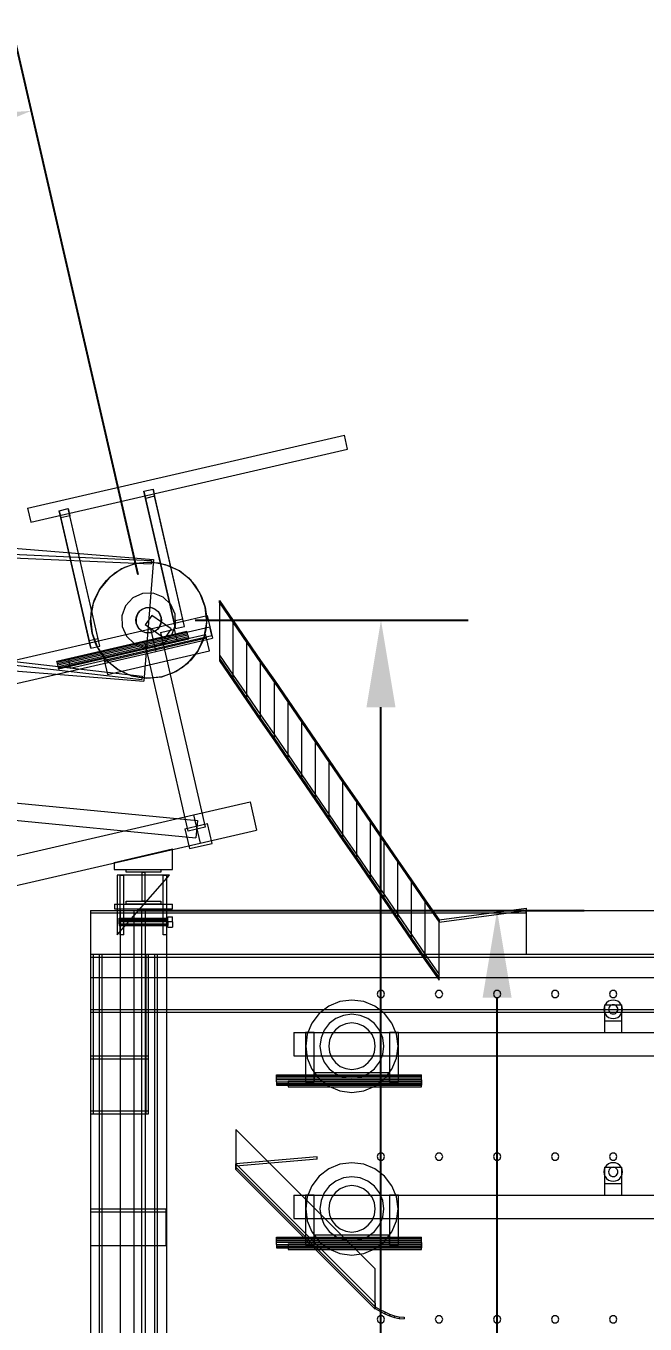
# Model space of a CAD drawing. Header units: millimetres. Extents: x -1970 to 59977, y -65068 to 6837.
# Drawn here: x 38728 to 39794, y 2288 to 4523 of the extents above; entities that cross this region are included whole.
import ezdxf

# ---------------------------------------------------------------- set-up
doc = ezdxf.new("R2010")
doc.units = ezdxf.units.MM
for name, color, linetype, lineweight in [('COTAS_O', 1, 'Continuous', 0), ('COTAS_P', 1, 'Continuous', 0), ('lateral_C03', 7, 'Continuous', 0), ('lateral_C03-dry', 7, 'Continuous', 0), ('lateral_secador', 7, 'Continuous', 0)]:
    doc.layers.add(name, color=color, linetype=linetype, lineweight=lineweight)
doc.dimstyles.new('R19_100', dxfattribs={"dimtxt": 250, "dimasz": 150, "dimexe": 150, "dimexo": 80, "dimgap": 100, "dimtad": 1, "dimtih": 1, "dimtoh": 1, "dimdsep": 46, "dimcen": 0.09, "dimadec": 0, "dimazin": 0, "dimtfac": 1, "dimtdec": 4, "dimtofl": 0, "dimtmove": 0, "dimatfit": 3, "dimfxl": 1, "dimtolj": 1, "dimtzin": 0, "dimarcsym": 0})

# ---------------------------------------------------------------- blocks, each defined once
blk = doc.blocks.new('*D9')
at = {"layer": 'COTAS_P', "color": 0, "lineweight": -2, "transparency": 16777216}
for p, q in [((38921.3, 3578), (38703.4, 4523.2)), ((27384.7, 1760.7), (38591, 4343.3)), ((27422.7, 928), (27204.9, 1873.2))]:
    blk.add_line(p, q, dxfattribs=at)
at = {"layer": 'COTAS_P', "color": 0, "transparency": 16777216}
for points in [[(38585.4, 4367.7), (38596.6, 4319), (38737.1, 4377)], [(27379.1, 1785.1), (27390.3, 1736.3), (27238.5, 1727)]]:
    blk.add_solid(points, dxfattribs=at)
at = {"layer": 'Defpoints', "color": 0, "transparency": 16777216}
for p in [(38737.1, 4377), (38939.3, 3500), (27440.7, 850)]:
    blk.add_point(p, dxfattribs=at)
blk = doc.blocks.new('*D11')
at = {"layer": 'COTAS_P', "color": 0, "lineweight": -2, "transparency": 16777216}
for p, q in [((39019.3, 3500), (39489.3, 3500)), ((39339.3, 150), (39339.3, 3350)), ((39019.3, 0), (39489.3, 0))]:
    blk.add_line(p, q, dxfattribs=at)
at = {"layer": 'COTAS_P', "color": 0, "transparency": 16777216}
for points in [[(39314.3, 3350), (39364.3, 3350), (39339.3, 3500)], [(39314.3, 150), (39364.3, 150), (39339.3, 0)]]:
    blk.add_solid(points, dxfattribs=at)
at = {"layer": 'Defpoints', "color": 0, "transparency": 16777216}
for p in [(38939.3, 3500), (39339.3, 3500), (38939.3, 0)]:
    blk.add_point(p, dxfattribs=at)
blk = doc.blocks.new('*D23')
at = {"layer": 'COTAS_O', "color": 0, "lineweight": -2, "transparency": 16777216}
for p, q in [((38919.3, 3000), (39689.3, 3000)), ((39539.3, 150), (39539.3, 2850)), ((38919.3, 0), (39689.3, 0))]:
    blk.add_line(p, q, dxfattribs=at)
at = {"layer": 'COTAS_O', "color": 0, "transparency": 16777216}
for points in [[(39514.3, 2850), (39564.3, 2850), (39539.3, 3000)], [(39514.3, 150), (39564.3, 150), (39539.3, 0)]]:
    blk.add_solid(points, dxfattribs=at)
at = {"layer": 'Defpoints', "color": 0, "transparency": 16777216}
for p in [(38839.3, 3000), (39539.3, 3000), (38839.3, 0)]:
    blk.add_point(p, dxfattribs=at)

msp = doc.modelspace()

# ---------------------------------------------------------------- linework, layer by layer
at = {"layer": 'lateral_C03'}
for p, q in [((38730.564, 3693.065), (39276.26, 3818.828)), ((39281.875, 3794.466), (39276.26, 3818.828)), ((38736.179, 3668.704), (39281.875, 3794.466)), ((38931.14, 3722.223), (38946.731, 3725.816)), ((38934, 3709.811), (38931.14, 3722.223)), ((38931.14, 3722.223), (38982.792, 3498.098)), ((38949.592, 3713.404), (38934, 3709.811)), ((38946.731, 3725.816), (38949.592, 3713.404)), ((38998.384, 3501.691), (38946.731, 3725.816)), ((39001.244, 3489.279), (38949.592, 3713.404)), ((37797.647, 3696.258), (38947.59, 3604.669)), ((38730.564, 3693.065), (38736.179, 3668.704)), ((38784.971, 3688.537), (38800.563, 3692.13)), ((38787.832, 3676.124), (38784.971, 3688.537)), ((38784.971, 3688.537), (38836.624, 3464.412)), ((38800.563, 3692.13), (38803.423, 3679.718)), ((38852.215, 3468.005), (38800.563, 3692.13)), ((38985.653, 3485.686), (38934, 3709.811)), ((38803.423, 3679.718), (38787.832, 3676.124)), ((38839.484, 3451.999), (38787.832, 3676.124)), ((38855.076, 3455.593), (38803.423, 3679.718)), ((37791.863, 3648.533), (38943.597, 3596.903)), ((37792.132, 3654.527), (38943.866, 3602.897)), ((38916.795, 3597.446), (38936.238, 3599.955)), ((38942.781, 3599.938), (38916.795, 3597.446)), ((38947.59, 3604.669), (38930.916, 3395.331)), ((38936.238, 3599.955), (38955.796, 3598.622)), ((38968.527, 3595.619), (38942.781, 3599.938)), ((38943.866, 3602.897), (38943.597, 3596.903)), ((38955.796, 3598.622), (38974.718, 3593.5)), ((38866.442, 3568.546), (38881.214, 3581.434)), ((38892.34, 3588.313), (38871.081, 3573.162)), ((38881.214, 3581.434), (38898.216, 3591.192)), ((38916.795, 3597.446), (38892.34, 3588.313)), ((38898.216, 3591.192), (38916.795, 3597.446)), ((38992.278, 3584.784), (38968.527, 3595.619)), ((38974.718, 3593.5), (38992.278, 3584.784)), ((39012.415, 3568.172), (38992.278, 3584.784)), ((38992.278, 3584.784), (39007.799, 3572.811)), ((38871.081, 3573.162), (38854.469, 3553.025)), ((38854.469, 3553.025), (38866.442, 3568.546)), ((39007.799, 3572.811), (39020.687, 3558.039)), ((39027.566, 3546.913), (39012.415, 3568.172)), ((39020.687, 3558.039), (39030.445, 3541.037)), ((37782.817, 3534.961), (38928.203, 3403.631)), ((38840.631, 3516.543), (38845.753, 3535.465)), ((38854.469, 3553.025), (38843.634, 3529.274)), ((38845.753, 3535.465), (38854.469, 3553.025)), ((38911.975, 3538.274), (38899.404, 3524.922)), ((38928.698, 3545.799), (38911.975, 3538.274)), ((38947.028, 3546.352), (38928.698, 3545.799)), ((38964.174, 3539.849), (38947.028, 3546.352)), ((38977.527, 3527.278), (38964.174, 3539.849)), ((39036.699, 3522.458), (39027.566, 3546.913)), ((39030.445, 3541.037), (39036.699, 3522.458)), ((37782.134, 3529), (38927.52, 3397.67)), ((38839.298, 3496.985), (38840.631, 3516.543)), ((38843.634, 3529.274), (38839.315, 3503.528)), ((38899.404, 3524.922), (38892.901, 3507.775)), ((38920.6, 3511.665), (38917.556, 3503.639)), ((38918.217, 3506.44), (38920.6, 3511.665)), ((38926.484, 3517.915), (38920.6, 3511.665)), ((38920.6, 3511.665), (38924.255, 3516.096)), ((38924.255, 3516.096), (38928.932, 3519.429)), ((38934.312, 3521.438), (38926.484, 3517.915)), ((38928.932, 3519.429), (38934.312, 3521.438)), ((38934.312, 3521.438), (38940.029, 3521.986)), ((38942.892, 3521.697), (38934.312, 3521.438)), ((38940.029, 3521.986), (38945.693, 3521.036)), ((38950.918, 3518.653), (38942.892, 3521.697)), ((38945.693, 3521.036), (38950.918, 3518.653)), ((38957.168, 3512.769), (38950.918, 3518.653)), ((38950.918, 3518.653), (38955.349, 3514.998)), ((38955.349, 3514.998), (38958.682, 3510.321)), ((38960.691, 3504.941), (38957.168, 3512.769)), ((38958.682, 3510.321), (38960.691, 3504.941)), ((38985.052, 3510.555), (38977.527, 3527.278)), ((38985.605, 3492.225), (38985.052, 3510.555)), ((39039.191, 3496.472), (39036.699, 3522.458)), ((39036.699, 3522.458), (39039.207, 3503.015)), ((37780.974, 3486.921), (38930.916, 3395.331)), ((38800.945, 3432.208), (39044.559, 3488.352)), ((38841.807, 3477.542), (38839.298, 3496.985)), ((38839.315, 3503.528), (38841.807, 3477.542)), ((38892.901, 3507.775), (38893.454, 3489.445)), ((38893.454, 3489.445), (38900.979, 3472.722)), ((38917.267, 3500.776), (38918.217, 3506.44)), ((38917.815, 3495.059), (38917.267, 3500.776)), ((38917.556, 3503.639), (38917.815, 3495.059)), ((38917.815, 3495.059), (38921.338, 3487.231)), ((38919.824, 3489.679), (38917.815, 3495.059)), ((38923.157, 3485.002), (38919.824, 3489.679)), ((38921.338, 3487.231), (38927.588, 3481.347)), ((38944.994, 3508.188), (38933.512, 3491.812)), ((38966.56, 3468.642), (38933.512, 3491.812)), ((38942.622, 3485.383), (39040.067, 3507.841)), ((38978.041, 3485.018), (38944.994, 3508.188)), ((38952.022, 3482.085), (38957.906, 3488.335)), ((38957.906, 3488.335), (38954.251, 3483.904)), ((38957.906, 3488.335), (38960.95, 3496.361)), ((38960.289, 3493.56), (38957.906, 3488.335)), ((38961.239, 3499.224), (38960.289, 3493.56)), ((38960.95, 3496.361), (38960.691, 3504.941)), ((38960.691, 3504.941), (38961.239, 3499.224)), ((38979.102, 3475.078), (38985.605, 3492.225)), ((38998.384, 3501.691), (38982.792, 3498.098)), ((38982.792, 3498.098), (38985.653, 3485.686)), ((38985.653, 3485.686), (39001.244, 3489.279)), ((39001.244, 3489.279), (38998.384, 3501.691)), ((39034.872, 3470.726), (39039.191, 3496.472)), ((39039.207, 3503.015), (39037.875, 3483.457)), ((39040.067, 3507.841), (39049.05, 3468.863)), ((39047.927, 3473.735), (39044.559, 3488.352)), ((37968.165, 3260.807), (38942.622, 3485.383)), ((38781.006, 3429.665), (39005.131, 3481.318)), ((38781.126, 3429.146), (39005.251, 3480.798)), ((38781.467, 3427.667), (39005.592, 3479.32)), ((38781.977, 3425.454), (39006.102, 3477.107)), ((39006.703, 3474.496), (38782.578, 3422.844)), ((38783.18, 3420.233), (39007.305, 3471.886)), ((38783.69, 3418.02), (39007.815, 3469.673)), ((38784.031, 3416.542), (39008.156, 3468.194)), ((38784.15, 3416.023), (39008.275, 3467.675)), ((38804.313, 3417.591), (39047.927, 3473.735)), ((38852.215, 3468.005), (38836.624, 3464.412)), ((38836.624, 3464.412), (38839.484, 3451.999)), ((38841.807, 3477.542), (38850.94, 3453.087)), ((38848.061, 3458.963), (38841.807, 3477.542)), ((38855.076, 3455.593), (38852.215, 3468.005)), ((38861.882, 3434.963), (39037.285, 3475.387)), ((38862.781, 3431.065), (39038.183, 3471.489)), ((38863.23, 3429.116), (39038.632, 3469.54)), ((38900.979, 3472.722), (38914.331, 3460.151)), ((38927.588, 3481.347), (38923.157, 3485.002)), ((38927.588, 3481.347), (38935.614, 3478.303)), ((38932.813, 3478.964), (38927.588, 3481.347)), ((38961.73, 3469.263), (38932.496, 3462.525)), ((38938.477, 3478.014), (38932.813, 3478.964)), ((38935.614, 3478.303), (38944.194, 3478.562)), ((38944.194, 3478.562), (38938.477, 3478.014)), ((38942.622, 3485.383), (38951.605, 3446.405)), ((38944.194, 3478.562), (38952.022, 3482.085)), ((38949.574, 3480.571), (38944.194, 3478.562)), ((38954.251, 3483.904), (38949.574, 3480.571)), ((38951.605, 3446.405), (39049.05, 3468.863)), ((38959.484, 3479.007), (38983.846, 3484.622)), ((38959.484, 3479.007), (38963.976, 3459.518)), ((38961.73, 3469.263), (39036.738, 3143.794)), ((38963.976, 3459.518), (38988.337, 3465.133)), ((38966.531, 3461.726), (38979.102, 3475.078)), ((38978.041, 3485.018), (38966.56, 3468.642)), ((38988.337, 3465.133), (38983.846, 3484.622)), ((39005.251, 3480.798), (39005.131, 3481.318)), ((39005.592, 3479.32), (39005.251, 3480.798)), ((39006.102, 3477.107), (39005.592, 3479.32)), ((39006.703, 3474.496), (39006.102, 3477.107)), ((39006.703, 3474.496), (39007.305, 3471.886)), ((39007.305, 3471.886), (39007.815, 3469.673)), ((39007.815, 3469.673), (39008.156, 3468.194)), ((39008.156, 3468.194), (39008.275, 3467.675)), ((39024.037, 3446.975), (39034.872, 3470.726)), ((39032.753, 3464.535), (39024.037, 3446.975)), ((39037.875, 3483.457), (39032.753, 3464.535)), ((39038.632, 3469.54), (39037.285, 3475.387)), ((39043.797, 3447.128), (39038.183, 3471.489)), ((37977.148, 3221.829), (38951.605, 3446.405)), ((38839.484, 3451.999), (38855.076, 3455.593)), ((38857.819, 3441.961), (38848.061, 3458.963)), ((38850.94, 3453.087), (38866.091, 3431.828)), ((38870.707, 3427.189), (38857.819, 3441.961)), ((38868.395, 3406.704), (39043.797, 3447.128)), ((38914.331, 3460.151), (38931.478, 3453.648)), ((38931.478, 3453.648), (38949.808, 3454.201)), ((39007.505, 3137.057), (38932.496, 3462.525)), ((38949.808, 3454.201), (38966.531, 3461.726)), ((39007.425, 3426.838), (39024.037, 3446.975)), ((39024.037, 3446.975), (39012.064, 3431.454)), ((38781.126, 3429.146), (38781.006, 3429.665)), ((38781.467, 3427.667), (38781.126, 3429.146)), ((38781.977, 3425.454), (38781.467, 3427.667)), ((38782.578, 3422.844), (38781.977, 3425.454)), ((38783.18, 3420.233), (38782.578, 3422.844)), ((38783.18, 3420.233), (38783.69, 3418.02)), ((38800.945, 3432.208), (38804.313, 3417.591)), ((38861.882, 3434.963), (38863.23, 3429.116)), ((38862.781, 3431.065), (38868.395, 3406.704)), ((38866.091, 3431.828), (38886.228, 3415.216)), ((38886.228, 3415.216), (38870.707, 3427.189)), ((38986.166, 3411.687), (39007.425, 3426.838)), ((39012.064, 3431.454), (38997.292, 3418.566)), ((38783.69, 3418.02), (38784.031, 3416.542)), ((38784.031, 3416.542), (38784.15, 3416.023)), ((38886.228, 3415.216), (38909.979, 3404.381)), ((38903.788, 3406.5), (38886.228, 3415.216)), ((38922.71, 3401.378), (38903.788, 3406.5)), ((38909.979, 3404.381), (38935.725, 3400.062)), ((38942.268, 3400.045), (38922.71, 3401.378)), ((38928.203, 3403.631), (38927.52, 3397.67)), ((38935.725, 3400.062), (38961.711, 3402.554)), ((38961.711, 3402.554), (38942.268, 3400.045)), ((38961.711, 3402.554), (38986.166, 3411.687)), ((38980.29, 3408.808), (38961.711, 3402.554)), ((38997.292, 3418.566), (38980.29, 3408.808)), ((37974.092, 3256.249), (39023.557, 3155.357)), ((37971.221, 3226.387), (39020.686, 3125.494)), ((39016.507, 3164.787), (39113.953, 3187.245)), ((39113.953, 3187.245), (39125.182, 3138.522)), ((38042.051, 2940.211), (39016.507, 3164.787)), ((39016.507, 3164.787), (39027.736, 3116.064)), ((39023.557, 3155.357), (39020.686, 3125.494)), ((39001.51, 3140.806), (39040.488, 3149.789)), ((39001.51, 3140.806), (39009.37, 3106.7)), ((39036.738, 3143.794), (39007.505, 3137.057)), ((39027.736, 3116.064), (39125.182, 3138.522)), ((39048.348, 3115.683), (39040.488, 3149.789)), ((38053.279, 2891.488), (39027.736, 3116.064)), ((39009.37, 3106.7), (39048.348, 3115.683)), ((38880.066, 3083.058), (38980.066, 3106.104)), ((38980.066, 3071.058), (38980.066, 3106.104)), ((38880.066, 3083.058), (38880.066, 3071.058)), ((38880.066, 3071.058), (38980.066, 3071.058)), ((38900.29, 3066.058), (38900.29, 3071.058)), ((38900.29, 3071.058), (38960.29, 3071.058)), ((38960.29, 3066.058), (38900.29, 3066.058)), ((38927.79, 3016.058), (38927.79, 3066.058)), ((38927.79, 3066.058), (38932.79, 3066.058)), ((38932.79, 3066.058), (38932.79, 3016.058)), ((38960.29, 3071.058), (38960.29, 3066.058)), ((38885.29, 2958.058), (38975.29, 3061.058)), ((38975.29, 3061.058), (38885.29, 3061.058)), ((38885.29, 3061.058), (38885.29, 2958.058)), ((38890.29, 2958.058), (38890.29, 3061.058)), ((38890.29, 3061.058), (38896.29, 3061.058)), ((38896.29, 2958.058), (38896.29, 3061.058)), ((38964.29, 2958.058), (38964.29, 3061.058)), ((38964.29, 3061.058), (38970.29, 3061.058)), ((38970.29, 2958.058), (38970.29, 3061.058)), ((38880.29, 3011.058), (38980.29, 3011.058)), ((38880.29, 3011.058), (38880.29, 3003.058)), ((38880.29, 3003.058), (38980.29, 3003.058)), ((38890.29, 3003.058), (38970.29, 3003.058)), ((38890.29, 3003.058), (38890.29, 25)), ((38900.29, 3011.058), (38900.29, 3016.058)), ((38900.29, 3016.058), (38960.29, 3016.058)), ((38960.29, 3011.058), (38900.29, 3011.058)), ((38926.79, 3003.058), (38933.79, 3003.058)), ((38926.79, 3003.058), (38926.79, 25)), ((38932.79, 3016.058), (38927.79, 3016.058)), ((38933.79, 25), (38933.79, 3003.058)), ((38960.29, 3016.058), (38960.29, 3011.058)), ((38970.29, 25), (38970.29, 3003.058)), ((38980.29, 3003.058), (38980.29, 3011.058)), ((38888.29, 2986.1), (38888.29, 2986.958)), ((38888.29, 2986.958), (38972.29, 2986.958)), ((38888.29, 2983.758), (38888.29, 2986.1)), ((38888.29, 2986.1), (38972.29, 2986.1)), ((38888.29, 2980.558), (38888.29, 2983.758)), ((38888.29, 2983.758), (38972.29, 2983.758)), ((38888.29, 2977.358), (38888.29, 2980.558)), ((38972.29, 2980.558), (38888.29, 2980.558)), ((38888.29, 2977.358), (38888.29, 2975.015)), ((38888.29, 2977.358), (38972.29, 2977.358)), ((38888.29, 2975.015), (38888.29, 2974.158)), ((38888.29, 2975.015), (38972.29, 2975.015)), ((38888.29, 2974.158), (38972.29, 2974.158)), ((38972.29, 2980.558), (38972.29, 2989.564)), ((38972.29, 2989.564), (38980.29, 2989.564)), ((38972.29, 2986.1), (38972.29, 2986.958)), ((38972.29, 2983.758), (38972.29, 2986.1)), ((38972.29, 2980.558), (38972.29, 2983.758)), ((38972.29, 2980.558), (38972.29, 2977.358)), ((38972.29, 2971.551), (38972.29, 2980.558)), ((38980.29, 2980.558), (38972.29, 2980.558)), ((38972.29, 2977.358), (38972.29, 2975.015)), ((38972.29, 2975.015), (38972.29, 2974.158)), ((38980.29, 2980.558), (38980.29, 2989.564)), ((38980.29, 2980.558), (38980.29, 2971.551)), ((38896.29, 2958.058), (38890.29, 2958.058)), ((38970.29, 2958.058), (38964.29, 2958.058)), ((38972.29, 2971.551), (38980.29, 2971.551))]:
    msp.add_line(p, q, dxfattribs=at)
at = {"layer": 'lateral_C03-dry'}
for p, q in [((39061.253, 3534), (39084.878, 3499.625)), ((39061.253, 3530), (39061.253, 3534)), ((39061.253, 3534), (39061.253, 3440)), ((39061.253, 3530), (39084.878, 3495.625)), ((39084.878, 3499.625), (39084.878, 3495.625)), ((39084.878, 3405.625), (39084.878, 3499.625)), ((39084.878, 3499.625), (39108.503, 3465.25)), ((39084.878, 3495.625), (39108.503, 3461.25)), ((39108.503, 3465.25), (39108.503, 3461.25)), ((39108.503, 3371.25), (39108.503, 3465.25)), ((39108.503, 3465.25), (39132.128, 3430.875)), ((39108.503, 3461.25), (39132.128, 3426.875)), ((39061.253, 3440), (39084.878, 3405.625)), ((39061.253, 3440), (39061.253, 3434)), ((39061.253, 3434), (39084.878, 3399.625)), ((39061.253, 3434), (39061.253, 3430)), ((39061.253, 3430), (39084.878, 3395.625)), ((39132.128, 3430.875), (39132.128, 3426.875)), ((39132.128, 3336.875), (39132.128, 3430.875)), ((39132.128, 3430.875), (39155.753, 3396.5)), ((39132.128, 3426.875), (39155.753, 3392.5)), ((39084.878, 3399.625), (39084.878, 3405.625)), ((39084.878, 3405.625), (39108.503, 3371.25)), ((39084.878, 3395.625), (39084.878, 3399.625)), ((39084.878, 3399.625), (39108.503, 3365.25)), ((39084.878, 3395.625), (39108.503, 3361.25)), ((39155.753, 3396.5), (39155.753, 3392.5)), ((39155.753, 3302.5), (39155.753, 3396.5)), ((39155.753, 3396.5), (39179.378, 3362.125)), ((39155.753, 3392.5), (39179.378, 3358.125)), ((39108.503, 3365.25), (39108.503, 3371.25)), ((39108.503, 3371.25), (39132.128, 3336.875)), ((39108.503, 3361.25), (39108.503, 3365.25)), ((39108.503, 3365.25), (39132.128, 3330.875)), ((39108.503, 3361.25), (39132.128, 3326.875)), ((39179.378, 3362.125), (39179.378, 3358.125)), ((39179.378, 3268.125), (39179.378, 3362.125)), ((39179.378, 3362.125), (39203.003, 3327.75)), ((39179.378, 3358.125), (39203.003, 3323.75)), ((39132.128, 3330.875), (39132.128, 3336.875)), ((39132.128, 3336.875), (39155.753, 3302.5)), ((39132.128, 3326.875), (39132.128, 3330.875)), ((39132.128, 3330.875), (39155.753, 3296.5)), ((39132.128, 3326.875), (39155.753, 3292.5)), ((39203.003, 3327.75), (39203.003, 3323.75)), ((39203.003, 3233.75), (39203.003, 3327.75)), ((39203.003, 3327.75), (39226.628, 3293.375)), ((39203.003, 3323.75), (39226.628, 3289.375)), ((39155.753, 3296.5), (39155.753, 3302.5)), ((39155.753, 3302.5), (39179.378, 3268.125)), ((39155.753, 3292.5), (39155.753, 3296.5)), ((39155.753, 3296.5), (39179.378, 3262.125)), ((39155.753, 3292.5), (39179.378, 3258.125)), ((39226.628, 3293.375), (39226.628, 3289.375)), ((39226.628, 3199.375), (39226.628, 3293.375)), ((39226.628, 3293.375), (39250.253, 3259)), ((39226.628, 3289.375), (39250.253, 3255)), ((39179.378, 3262.125), (39179.378, 3268.125)), ((39179.378, 3268.125), (39203.003, 3233.75)), ((39179.378, 3258.125), (39179.378, 3262.125)), ((39179.378, 3262.125), (39203.003, 3227.75)), ((39179.378, 3258.125), (39203.003, 3223.75)), ((39250.253, 3259), (39250.253, 3255)), ((39250.253, 3165), (39250.253, 3259)), ((39250.253, 3259), (39273.878, 3224.625)), ((39250.253, 3255), (39273.878, 3220.625)), ((39203.003, 3227.75), (39203.003, 3233.75)), ((39203.003, 3233.75), (39226.628, 3199.375)), ((39203.003, 3223.75), (39203.003, 3227.75)), ((39203.003, 3227.75), (39226.628, 3193.375)), ((39203.003, 3223.75), (39226.628, 3189.375)), ((39273.878, 3224.625), (39273.878, 3220.625)), ((39273.878, 3130.625), (39273.878, 3224.625)), ((39273.878, 3224.625), (39297.503, 3190.25)), ((39273.878, 3220.625), (39297.503, 3186.25)), ((39226.628, 3193.375), (39226.628, 3199.375)), ((39226.628, 3199.375), (39250.253, 3165)), ((39226.628, 3189.375), (39226.628, 3193.375)), ((39226.628, 3193.375), (39250.253, 3159)), ((39226.628, 3189.375), (39250.253, 3155)), ((39297.503, 3190.25), (39297.503, 3186.25)), ((39297.503, 3096.25), (39297.503, 3190.25)), ((39297.503, 3190.25), (39321.128, 3155.875)), ((39297.503, 3186.25), (39321.128, 3151.875)), ((39250.253, 3159), (39250.253, 3165)), ((39250.253, 3165), (39273.878, 3130.625)), ((39250.253, 3155), (39250.253, 3159)), ((39250.253, 3159), (39273.878, 3124.625)), ((39250.253, 3155), (39273.878, 3120.625)), ((39321.128, 3155.875), (39321.128, 3151.875)), ((39321.128, 3061.875), (39321.128, 3155.875)), ((39321.128, 3155.875), (39344.753, 3121.5)), ((39321.128, 3151.875), (39344.753, 3117.5)), ((39273.878, 3124.625), (39273.878, 3130.625)), ((39273.878, 3130.625), (39297.503, 3096.25)), ((39273.878, 3120.625), (39273.878, 3124.625)), ((39273.878, 3124.625), (39297.503, 3090.25)), ((39273.878, 3120.625), (39297.503, 3086.25)), ((39344.753, 3121.5), (39344.753, 3117.5)), ((39344.753, 3027.5), (39344.753, 3121.5)), ((39344.753, 3121.5), (39368.378, 3087.125)), ((39344.753, 3117.5), (39368.378, 3083.125)), ((39297.503, 3090.25), (39297.503, 3096.25)), ((39297.503, 3096.25), (39321.128, 3061.875)), ((39297.503, 3086.25), (39297.503, 3090.25)), ((39297.503, 3090.25), (39321.128, 3055.875)), ((39297.503, 3086.25), (39321.128, 3051.875)), ((39368.378, 3087.125), (39368.378, 3083.125)), ((39368.378, 2993.125), (39368.378, 3087.125)), ((39368.378, 3087.125), (39392.003, 3052.75)), ((39368.378, 3083.125), (39392.003, 3048.75)), ((39321.128, 3055.875), (39321.128, 3061.875)), ((39321.128, 3061.875), (39344.753, 3027.5)), ((39321.128, 3051.875), (39321.128, 3055.875)), ((39321.128, 3055.875), (39344.753, 3021.5)), ((39321.128, 3051.875), (39344.753, 3017.5)), ((39392.003, 3052.75), (39392.003, 3048.75)), ((39392.003, 2958.75), (39392.003, 3052.75)), ((39392.003, 3052.75), (39415.628, 3018.375)), ((39392.003, 3048.75), (39415.628, 3014.375)), ((39344.753, 3021.5), (39344.753, 3027.5)), ((39344.753, 3027.5), (39368.378, 2993.125)), ((39344.753, 3017.5), (39344.753, 3021.5)), ((39344.753, 3021.5), (39368.378, 2987.125)), ((39344.753, 3017.5), (39368.378, 2983.125)), ((39415.628, 3018.375), (39415.628, 3014.375)), ((39415.628, 2924.375), (39415.628, 3018.375)), ((39415.628, 3018.375), (39439.253, 2984)), ((39415.628, 3014.375), (39439.253, 2980)), ((39368.378, 2987.125), (39368.378, 2993.125)), ((39368.378, 2993.125), (39392.003, 2958.75)), ((39368.378, 2983.125), (39368.378, 2987.125)), ((39368.378, 2987.125), (39392.003, 2952.75)), ((39368.378, 2983.125), (39392.003, 2948.75)), ((39439.253, 2984), (39439.253, 2980)), ((39439.253, 2890), (39439.253, 2984)), ((39392.003, 2952.75), (39392.003, 2958.75)), ((39392.003, 2958.75), (39415.628, 2924.375)), ((39392.003, 2948.75), (39392.003, 2952.75)), ((39392.003, 2952.75), (39415.628, 2918.375)), ((39392.003, 2948.75), (39415.628, 2914.375)), ((39415.628, 2918.375), (39415.628, 2924.375)), ((39415.628, 2924.375), (39439.253, 2890)), ((39415.628, 2914.375), (39415.628, 2918.375)), ((39415.628, 2918.375), (39439.253, 2884)), ((39415.628, 2914.375), (39439.253, 2880)), ((39439.253, 2884), (39439.253, 2890)), ((39439.253, 2880), (39439.253, 2884))]:
    msp.add_line(p, q, dxfattribs=at)
at = {"layer": 'lateral_secador'}
for p, q in [((38839.253, 3000), (38914.253, 3000)), ((38839.253, 3000), (38839.253, 2750)), ((38839.253, 3000), (38839.253, 0)), ((38839.253, 3000), (39589.253, 3000)), ((38839.253, 3000), (38839.253, 2996)), ((38839.253, 2996), (39589.253, 2996)), ((38914.253, 2750), (38914.253, 3000)), ((38914.253, 0), (38914.253, 3000)), ((39439.253, 2984), (39589.253, 3004)), ((39439.253, 2980), (39589.253, 3000)), ((39589.253, 3004), (39589.253, 3000)), ((39589.253, 3000), (40589.253, 3000)), ((39589.253, 3000), (39589.253, 2925)), ((39589.253, 2996), (39589.253, 3000)), ((39439.253, 2980), (39439.253, 2984)), ((38839.253, 2925), (39839.253, 2925)), ((38839.253, 2925), (38839.253, 0)), ((38839.253, 2925), (58839.253, 2925)), ((38839.253, 2925), (38839.253, 2885)), ((38839.253, 2925), (38839.253, 2920)), ((38839.253, 2925), (38939.253, 2925)), ((38839.253, 2925), (38839.253, 2650)), ((38839.253, 2925), (38844.253, 2925)), ((38839.253, 2920), (58839.253, 2920)), ((38839.253, 2920), (38839.253, 2830)), ((38844.253, 2650), (38844.253, 2925)), ((38854.253, 2925), (38954.253, 2925)), ((38854.253, 2925), (38854.253, 20)), ((38854.253, 2925), (38859.253, 2925)), ((38859.253, 20), (38859.253, 2925)), ((38934.253, 2925), (38939.253, 2925)), ((38934.253, 2925), (38934.253, 2650)), ((38939.253, 2650), (38939.253, 2925)), ((38949.253, 2925), (38954.253, 2925)), ((38949.253, 2925), (38949.253, 20)), ((38954.253, 20), (38954.253, 2925)), ((39589.253, 2925), (40589.253, 2925)), ((38839.253, 2885), (58839.253, 2885)), ((39337.291, 2862.389), (39334.116, 2860.082)), ((39341.215, 2862.389), (39337.291, 2862.389)), ((39344.39, 2860.082), (39341.215, 2862.389)), ((39437.291, 2862.389), (39434.116, 2860.082)), ((39441.215, 2862.389), (39437.291, 2862.389)), ((39444.39, 2860.082), (39441.215, 2862.389)), ((39537.291, 2862.389), (39534.116, 2860.082)), ((39541.215, 2862.389), (39537.291, 2862.389)), ((39544.39, 2860.082), (39541.215, 2862.389)), ((39637.291, 2862.389), (39634.116, 2860.082)), ((39641.215, 2862.389), (39637.291, 2862.389)), ((39644.39, 2860.082), (39641.215, 2862.389)), ((39737.291, 2862.389), (39734.116, 2860.082)), ((39741.215, 2862.389), (39737.291, 2862.389)), ((39744.39, 2860.082), (39741.215, 2862.389)), ((39268.677, 2843.291), (39249.503, 2835.349)), ((39289.253, 2846), (39268.677, 2843.291)), ((39309.829, 2843.291), (39289.253, 2846)), ((39329.003, 2835.349), (39309.829, 2843.291)), ((39334.116, 2860.082), (39332.903, 2856.35)), ((39332.903, 2856.35), (39334.116, 2852.618)), ((39334.116, 2852.618), (39337.291, 2850.311)), ((39337.291, 2850.311), (39341.215, 2850.311)), ((39341.215, 2850.311), (39344.39, 2852.618)), ((39345.603, 2856.35), (39344.39, 2860.082)), ((39344.39, 2852.618), (39345.603, 2856.35)), ((39434.116, 2860.082), (39432.903, 2856.35)), ((39432.903, 2856.35), (39434.116, 2852.618)), ((39434.116, 2852.618), (39437.291, 2850.311)), ((39437.291, 2850.311), (39441.215, 2850.311)), ((39441.215, 2850.311), (39444.39, 2852.618)), ((39445.603, 2856.35), (39444.39, 2860.082)), ((39444.39, 2852.618), (39445.603, 2856.35)), ((39534.116, 2860.082), (39532.903, 2856.35)), ((39532.903, 2856.35), (39534.116, 2852.618)), ((39534.116, 2852.618), (39537.291, 2850.311)), ((39537.291, 2850.311), (39541.215, 2850.311)), ((39541.215, 2850.311), (39544.39, 2852.618)), ((39545.603, 2856.35), (39544.39, 2860.082)), ((39544.39, 2852.618), (39545.603, 2856.35)), ((39634.116, 2860.082), (39632.903, 2856.35)), ((39632.903, 2856.35), (39634.116, 2852.618)), ((39634.116, 2852.618), (39637.291, 2850.311)), ((39637.291, 2850.311), (39641.215, 2850.311)), ((39641.215, 2850.311), (39644.39, 2852.618)), ((39645.603, 2856.35), (39644.39, 2860.082)), ((39644.39, 2852.618), (39645.603, 2856.35)), ((39727.939, 2841.314), (39725.397, 2838)), ((39731.253, 2843.856), (39727.939, 2841.314)), ((39735.112, 2845.455), (39731.253, 2843.856)), ((39734.116, 2860.082), (39732.903, 2856.35)), ((39732.903, 2856.35), (39734.116, 2852.618)), ((39734.116, 2852.618), (39737.291, 2850.311)), ((39739.253, 2846), (39735.112, 2845.455)), ((39737.291, 2850.311), (39741.215, 2850.311)), ((39743.394, 2845.455), (39739.253, 2846)), ((39741.215, 2850.311), (39744.39, 2852.618)), ((39747.253, 2843.856), (39743.394, 2845.455)), ((39745.603, 2856.35), (39744.39, 2860.082)), ((39744.39, 2852.618), (39745.603, 2856.35)), ((39750.567, 2841.314), (39747.253, 2843.856)), ((39753.109, 2838), (39750.567, 2841.314)), ((38839.253, 2830), (58839.253, 2830)), ((38839.253, 2830), (38839.253, 2825)), ((38839.253, 2825), (58839.253, 2825)), ((39233.038, 2822.715), (39220.404, 2806.25)), ((39249.503, 2835.349), (39233.038, 2822.715)), ((39275.018, 2819.626), (39261.753, 2814.131)), ((39289.253, 2821.5), (39275.018, 2819.626)), ((39303.488, 2819.626), (39289.253, 2821.5)), ((39316.753, 2814.131), (39303.488, 2819.626)), ((39345.468, 2822.715), (39329.003, 2835.349)), ((39358.102, 2806.25), (39345.468, 2822.715)), ((39723.798, 2834.141), (39723.253, 2830)), ((39723.253, 2830), (39723.798, 2825.859)), ((39725.397, 2838), (39723.798, 2834.141)), ((39723.798, 2825.859), (39725.397, 2822)), ((39724.253, 2838), (39754.253, 2838)), ((39724.253, 2838), (39724.253, 2810)), ((39725.397, 2822), (39727.939, 2818.686)), ((39727.939, 2818.686), (39731.253, 2816.144)), ((39731.526, 2832.071), (39731.253, 2830)), ((39731.253, 2830), (39731.526, 2827.929)), ((39731.253, 2816.144), (39735.112, 2814.545)), ((39732.325, 2834), (39731.526, 2832.071)), ((39731.526, 2827.929), (39732.325, 2826)), ((39733.596, 2835.657), (39732.325, 2834)), ((39732.325, 2826), (39733.596, 2824.343)), ((39735.253, 2836.928), (39733.596, 2835.657)), ((39733.596, 2824.343), (39735.253, 2823.072)), ((39737.182, 2837.727), (39735.253, 2836.928)), ((39735.253, 2823.072), (39737.182, 2822.273)), ((39739.253, 2838), (39737.182, 2837.727)), ((39737.182, 2822.273), (39739.253, 2822)), ((39741.324, 2837.727), (39739.253, 2838)), ((39739.253, 2822), (39741.324, 2822.273)), ((39743.253, 2836.928), (39741.324, 2837.727)), ((39741.324, 2822.273), (39743.253, 2823.072)), ((39744.91, 2835.657), (39743.253, 2836.928)), ((39743.253, 2823.072), (39744.91, 2824.343)), ((39743.394, 2814.545), (39747.253, 2816.144)), ((39746.181, 2834), (39744.91, 2835.657)), ((39744.91, 2824.343), (39746.181, 2826)), ((39746.98, 2832.071), (39746.181, 2834)), ((39746.181, 2826), (39746.98, 2827.929)), ((39747.253, 2830), (39746.98, 2832.071)), ((39746.98, 2827.929), (39747.253, 2830)), ((39747.253, 2816.144), (39750.567, 2818.686)), ((39750.567, 2818.686), (39753.109, 2822)), ((39754.708, 2834.141), (39753.109, 2838)), ((39753.109, 2822), (39754.708, 2825.859)), ((39754.253, 2810), (39754.253, 2838)), ((39755.253, 2830), (39754.708, 2834.141)), ((39754.708, 2825.859), (39755.253, 2830)), ((39220.404, 2806.25), (39212.462, 2787.076)), ((39241.622, 2794), (39236.127, 2780.735)), ((39250.362, 2805.391), (39241.622, 2794)), ((39261.753, 2814.131), (39250.362, 2805.391)), ((39260.969, 2794.784), (39254.612, 2786.5)), ((39269.253, 2801.141), (39260.969, 2794.784)), ((39278.9, 2805.137), (39269.253, 2801.141)), ((39289.253, 2806.5), (39278.9, 2805.137)), ((39299.606, 2805.137), (39289.253, 2806.5)), ((39309.253, 2801.141), (39299.606, 2805.137)), ((39317.537, 2794.784), (39309.253, 2801.141)), ((39328.144, 2805.391), (39316.753, 2814.131)), ((39323.894, 2786.5), (39317.537, 2794.784)), ((39336.884, 2794), (39328.144, 2805.391)), ((39342.379, 2780.735), (39336.884, 2794)), ((39366.044, 2787.076), (39358.102, 2806.25)), ((39724.253, 2810), (39754.253, 2810)), ((39724.253, 2810), (39724.253, 2790)), ((39735.112, 2814.545), (39739.253, 2814)), ((39739.253, 2814), (39743.394, 2814.545)), ((39754.253, 2790), (39754.253, 2810)), ((39189.253, 2790), (58489.253, 2790)), ((39189.253, 2790), (39189.253, 2750)), ((39209.253, 2790.5), (39224.253, 2790.5)), ((39209.253, 2790.5), (39209.253, 2704.5)), ((39212.462, 2787.076), (39209.753, 2766.5)), ((39224.253, 2704.5), (39224.253, 2790.5)), ((39236.127, 2780.735), (39234.253, 2766.5)), ((39250.616, 2776.853), (39249.253, 2766.5)), ((39254.612, 2786.5), (39250.616, 2776.853)), ((39327.89, 2776.853), (39323.894, 2786.5)), ((39329.253, 2766.5), (39327.89, 2776.853)), ((39344.253, 2766.5), (39342.379, 2780.735)), ((39354.253, 2790.5), (39369.253, 2790.5)), ((39354.253, 2790.5), (39354.253, 2704.5)), ((39368.753, 2766.5), (39366.044, 2787.076)), ((39369.253, 2704.5), (39369.253, 2790.5)), ((39724.253, 2790), (39754.253, 2790)), ((38839.253, 2750), (38914.253, 2750)), ((38839.253, 2750), (38839.253, 0)), ((38839.253, 2750), (38939.253, 2750)), ((38839.253, 2750), (38839.253, 2745)), ((38914.253, 0), (38914.253, 2750)), ((38939.253, 2745), (38939.253, 2750)), ((39189.253, 2750), (58489.253, 2750)), ((39209.753, 2766.5), (39212.462, 2745.924)), ((39234.253, 2766.5), (39236.127, 2752.265)), ((39236.127, 2752.265), (39241.622, 2739)), ((39249.253, 2766.5), (39250.616, 2756.147)), ((39250.616, 2756.147), (39254.612, 2746.5)), ((39323.894, 2746.5), (39327.89, 2756.147)), ((39327.89, 2756.147), (39329.253, 2766.5)), ((39336.884, 2739), (39342.379, 2752.265)), ((39342.379, 2752.265), (39344.253, 2766.5)), ((39366.044, 2745.924), (39368.753, 2766.5)), ((38839.253, 2745), (38939.253, 2745)), ((38839.253, 2745), (38844.253, 2745)), ((38839.253, 2745), (38839.253, 2655)), ((38844.253, 2655), (38844.253, 2745)), ((38934.253, 2745), (38939.253, 2745)), ((38934.253, 2745), (38934.253, 2655)), ((38939.253, 2655), (38939.253, 2745)), ((39212.462, 2745.924), (39220.404, 2726.75)), ((39220.404, 2726.75), (39233.038, 2710.285)), ((39241.622, 2739), (39250.362, 2727.609)), ((39250.362, 2727.609), (39261.753, 2718.869)), ((39254.612, 2746.5), (39260.969, 2738.216)), ((39260.969, 2738.216), (39269.253, 2731.859)), ((39269.253, 2731.859), (39278.9, 2727.863)), ((39278.9, 2727.863), (39289.253, 2726.5)), ((39289.253, 2726.5), (39299.606, 2727.863)), ((39299.606, 2727.863), (39309.253, 2731.859)), ((39309.253, 2731.859), (39317.537, 2738.216)), ((39316.753, 2718.869), (39328.144, 2727.609)), ((39317.537, 2738.216), (39323.894, 2746.5)), ((39328.144, 2727.609), (39336.884, 2739)), ((39345.468, 2710.285), (39358.102, 2726.75)), ((39358.102, 2726.75), (39366.044, 2745.924)), ((39159.253, 2716.815), (39159.253, 2717.5)), ((39159.253, 2717.5), (39409.253, 2717.5)), ((39159.253, 2714.864), (39159.253, 2716.815)), ((39159.253, 2716.815), (39409.253, 2716.815)), ((39159.253, 2711.944), (39159.253, 2714.864)), ((39159.253, 2714.864), (39409.253, 2714.864)), ((39159.253, 2708.5), (39159.253, 2711.944)), ((39159.253, 2711.944), (39409.253, 2711.944)), ((39159.253, 2705.056), (39159.253, 2708.5)), ((39409.253, 2708.5), (39159.253, 2708.5)), ((39159.253, 2705.056), (39159.253, 2702.136)), ((39159.253, 2705.056), (39409.253, 2705.056)), ((39179.253, 2706.5), (39409.253, 2706.5)), ((39179.253, 2706.5), (39179.253, 2696.5)), ((39209.253, 2704.5), (39224.253, 2704.5)), ((39224.253, 2721.5), (39354.253, 2721.5)), ((39224.253, 2721.5), (39224.253, 2706.5)), ((39224.253, 2706.5), (39354.253, 2706.5)), ((39233.038, 2710.285), (39249.503, 2697.651)), ((39261.753, 2718.869), (39275.018, 2713.374)), ((39275.018, 2713.374), (39289.253, 2711.5)), ((39289.253, 2711.5), (39303.488, 2713.374)), ((39303.488, 2713.374), (39316.753, 2718.869)), ((39329.003, 2697.651), (39345.468, 2710.285)), ((39354.253, 2706.5), (39354.253, 2721.5)), ((39354.253, 2704.5), (39369.253, 2704.5)), ((39409.253, 2716.815), (39409.253, 2717.5)), ((39409.253, 2714.864), (39409.253, 2716.815)), ((39409.253, 2711.944), (39409.253, 2714.864)), ((39409.253, 2708.5), (39409.253, 2711.944)), ((39409.253, 2708.5), (39409.253, 2705.056)), ((39409.253, 2696.5), (39409.253, 2706.5)), ((39409.253, 2705.056), (39409.253, 2702.136)), ((39159.253, 2702.136), (39159.253, 2700.185)), ((39159.253, 2702.136), (39409.253, 2702.136)), ((39159.253, 2700.185), (39159.253, 2699.5)), ((39159.253, 2700.185), (39409.253, 2700.185)), ((39159.253, 2699.5), (39409.253, 2699.5)), ((39179.253, 2696.5), (39409.253, 2696.5)), ((39249.503, 2697.651), (39268.677, 2689.709)), ((39268.677, 2689.709), (39289.253, 2687)), ((39289.253, 2687), (39309.829, 2689.709)), ((39309.829, 2689.709), (39329.003, 2697.651)), ((39409.253, 2702.136), (39409.253, 2700.185)), ((39409.253, 2700.185), (39409.253, 2699.5)), ((38839.253, 2655), (38939.253, 2655)), ((38839.253, 2655), (38839.253, 2650)), ((38839.253, 2655), (38844.253, 2655)), ((38839.253, 2650), (38939.253, 2650)), ((38839.253, 2650), (38844.253, 2650)), ((38934.253, 2655), (38939.253, 2655)), ((38934.253, 2650), (38939.253, 2650)), ((38939.253, 2650), (38939.253, 2655)), ((39329.253, 2383), (39089.253, 2623)), ((39089.253, 2623), (39089.253, 2554)), ((39229.253, 2576), (39089.253, 2564)), ((39229.253, 2572), (39089.253, 2560)), ((39229.253, 2572), (39229.253, 2576)), ((39334.116, 2580.082), (39332.903, 2576.35)), ((39332.903, 2576.35), (39334.116, 2572.618)), ((39337.291, 2582.389), (39334.116, 2580.082)), ((39334.116, 2572.618), (39337.291, 2570.311)), ((39341.215, 2582.389), (39337.291, 2582.389)), ((39337.291, 2570.311), (39341.215, 2570.311)), ((39344.39, 2580.082), (39341.215, 2582.389)), ((39341.215, 2570.311), (39344.39, 2572.618)), ((39345.603, 2576.35), (39344.39, 2580.082)), ((39344.39, 2572.618), (39345.603, 2576.35)), ((39434.116, 2580.082), (39432.903, 2576.35)), ((39432.903, 2576.35), (39434.116, 2572.618)), ((39437.291, 2582.389), (39434.116, 2580.082)), ((39434.116, 2572.618), (39437.291, 2570.311)), ((39441.215, 2582.389), (39437.291, 2582.389)), ((39437.291, 2570.311), (39441.215, 2570.311)), ((39444.39, 2580.082), (39441.215, 2582.389)), ((39441.215, 2570.311), (39444.39, 2572.618)), ((39445.603, 2576.35), (39444.39, 2580.082)), ((39444.39, 2572.618), (39445.603, 2576.35)), ((39534.116, 2580.082), (39532.903, 2576.35)), ((39532.903, 2576.35), (39534.116, 2572.618)), ((39537.291, 2582.389), (39534.116, 2580.082)), ((39534.116, 2572.618), (39537.291, 2570.311)), ((39541.215, 2582.389), (39537.291, 2582.389)), ((39537.291, 2570.311), (39541.215, 2570.311)), ((39544.39, 2580.082), (39541.215, 2582.389)), ((39541.215, 2570.311), (39544.39, 2572.618)), ((39545.603, 2576.35), (39544.39, 2580.082)), ((39544.39, 2572.618), (39545.603, 2576.35)), ((39634.116, 2580.082), (39632.903, 2576.35)), ((39632.903, 2576.35), (39634.116, 2572.618)), ((39637.291, 2582.389), (39634.116, 2580.082)), ((39634.116, 2572.618), (39637.291, 2570.311)), ((39641.215, 2582.389), (39637.291, 2582.389)), ((39637.291, 2570.311), (39641.215, 2570.311)), ((39644.39, 2580.082), (39641.215, 2582.389)), ((39641.215, 2570.311), (39644.39, 2572.618)), ((39645.603, 2576.35), (39644.39, 2580.082)), ((39644.39, 2572.618), (39645.603, 2576.35)), ((39734.116, 2580.082), (39732.903, 2576.35)), ((39732.903, 2576.35), (39734.116, 2572.618)), ((39737.291, 2582.389), (39734.116, 2580.082)), ((39734.116, 2572.618), (39737.291, 2570.311)), ((39741.215, 2582.389), (39737.291, 2582.389)), ((39737.291, 2570.311), (39741.215, 2570.311)), ((39744.39, 2580.082), (39741.215, 2582.389)), ((39741.215, 2570.311), (39744.39, 2572.618)), ((39745.603, 2576.35), (39744.39, 2580.082)), ((39744.39, 2572.618), (39745.603, 2576.35)), ((39089.253, 2564), (39329.253, 2324)), ((39089.253, 2558), (39089.253, 2564)), ((39089.253, 2564), (39089.253, 2560)), ((39089.253, 2558), (39329.253, 2318)), ((39089.253, 2554), (39089.253, 2558)), ((39089.253, 2554), (39329.253, 2314)), ((39249.503, 2555.349), (39233.038, 2542.715)), ((39268.677, 2563.291), (39249.503, 2555.349)), ((39289.253, 2566), (39268.677, 2563.291)), ((39309.829, 2563.291), (39289.253, 2566)), ((39329.003, 2555.349), (39309.829, 2563.291)), ((39345.468, 2542.715), (39329.003, 2555.349)), ((39723.798, 2554.141), (39723.253, 2550)), ((39723.253, 2550), (39723.798, 2545.859)), ((39725.397, 2558), (39723.798, 2554.141)), ((39724.253, 2558), (39754.253, 2558)), ((39724.253, 2558), (39724.253, 2530)), ((39727.939, 2561.314), (39725.397, 2558)), ((39731.253, 2563.856), (39727.939, 2561.314)), ((39735.112, 2565.455), (39731.253, 2563.856)), ((39731.526, 2552.071), (39731.253, 2550)), ((39731.253, 2550), (39731.526, 2547.929)), ((39732.325, 2554), (39731.526, 2552.071)), ((39731.526, 2547.929), (39732.325, 2546)), ((39733.596, 2555.657), (39732.325, 2554)), ((39735.253, 2556.928), (39733.596, 2555.657)), ((39739.253, 2566), (39735.112, 2565.455)), ((39737.182, 2557.727), (39735.253, 2556.928)), ((39739.253, 2558), (39737.182, 2557.727)), ((39743.394, 2565.455), (39739.253, 2566)), ((39741.324, 2557.727), (39739.253, 2558)), ((39743.253, 2556.928), (39741.324, 2557.727)), ((39744.91, 2555.657), (39743.253, 2556.928)), ((39747.253, 2563.856), (39743.394, 2565.455)), ((39746.181, 2554), (39744.91, 2555.657)), ((39746.98, 2552.071), (39746.181, 2554)), ((39746.181, 2546), (39746.98, 2547.929)), ((39747.253, 2550), (39746.98, 2552.071)), ((39746.98, 2547.929), (39747.253, 2550)), ((39750.567, 2561.314), (39747.253, 2563.856)), ((39753.109, 2558), (39750.567, 2561.314)), ((39754.708, 2554.141), (39753.109, 2558)), ((39754.253, 2530), (39754.253, 2558)), ((39755.253, 2550), (39754.708, 2554.141)), ((39754.708, 2545.859), (39755.253, 2550)), ((39220.404, 2526.25), (39212.462, 2507.076)), ((39233.038, 2542.715), (39220.404, 2526.25)), ((39261.753, 2534.131), (39250.362, 2525.391)), ((39275.018, 2539.626), (39261.753, 2534.131)), ((39289.253, 2541.5), (39275.018, 2539.626)), ((39289.253, 2526.5), (39278.9, 2525.137)), ((39303.488, 2539.626), (39289.253, 2541.5)), ((39299.606, 2525.137), (39289.253, 2526.5)), ((39316.753, 2534.131), (39303.488, 2539.626)), ((39328.144, 2525.391), (39316.753, 2534.131)), ((39358.102, 2526.25), (39345.468, 2542.715)), ((39366.044, 2507.076), (39358.102, 2526.25)), ((39723.798, 2545.859), (39725.397, 2542)), ((39724.253, 2530), (39754.253, 2530)), ((39724.253, 2530), (39724.253, 2510)), ((39725.397, 2542), (39727.939, 2538.686)), ((39727.939, 2538.686), (39731.253, 2536.144)), ((39731.253, 2536.144), (39735.112, 2534.545)), ((39732.325, 2546), (39733.596, 2544.343)), ((39733.596, 2544.343), (39735.253, 2543.072)), ((39735.112, 2534.545), (39739.253, 2534)), ((39735.253, 2543.072), (39737.182, 2542.273)), ((39737.182, 2542.273), (39739.253, 2542)), ((39739.253, 2542), (39741.324, 2542.273)), ((39739.253, 2534), (39743.394, 2534.545)), ((39741.324, 2542.273), (39743.253, 2543.072)), ((39743.253, 2543.072), (39744.91, 2544.343)), ((39743.394, 2534.545), (39747.253, 2536.144)), ((39744.91, 2544.343), (39746.181, 2546)), ((39747.253, 2536.144), (39750.567, 2538.686)), ((39750.567, 2538.686), (39753.109, 2542)), ((39753.109, 2542), (39754.708, 2545.859)), ((39754.253, 2510), (39754.253, 2530)), ((39189.253, 2510), (58489.253, 2510)), ((39189.253, 2510), (39189.253, 2470)), ((39209.253, 2510.5), (39224.253, 2510.5)), ((39209.253, 2510.5), (39209.253, 2424.5)), ((39212.462, 2507.076), (39209.753, 2486.5)), ((39224.253, 2424.5), (39224.253, 2510.5)), ((39241.622, 2514), (39236.127, 2500.735)), ((39250.362, 2525.391), (39241.622, 2514)), ((39254.612, 2506.5), (39250.616, 2496.853)), ((39260.969, 2514.784), (39254.612, 2506.5)), ((39269.253, 2521.141), (39260.969, 2514.784)), ((39278.9, 2525.137), (39269.253, 2521.141)), ((39309.253, 2521.141), (39299.606, 2525.137)), ((39317.537, 2514.784), (39309.253, 2521.141)), ((39323.894, 2506.5), (39317.537, 2514.784)), ((39327.89, 2496.853), (39323.894, 2506.5)), ((39336.884, 2514), (39328.144, 2525.391)), ((39342.379, 2500.735), (39336.884, 2514)), ((39354.253, 2510.5), (39369.253, 2510.5)), ((39354.253, 2510.5), (39354.253, 2424.5)), ((39368.753, 2486.5), (39366.044, 2507.076)), ((39369.253, 2424.5), (39369.253, 2510.5)), ((39724.253, 2510), (39754.253, 2510)), ((38839.253, 2486.5), (38969.253, 2486.5)), ((38839.253, 2486.5), (38839.253, 2423.5)), ((38839.253, 2486.5), (38839.253, 2481.5)), ((38839.253, 2481.5), (38969.253, 2481.5)), ((38969.253, 2423.5), (38969.253, 2486.5)), ((38969.253, 2481.5), (38969.253, 2486.5)), ((39209.753, 2486.5), (39212.462, 2465.924)), ((39236.127, 2500.735), (39234.253, 2486.5)), ((39234.253, 2486.5), (39236.127, 2472.265)), ((39250.616, 2496.853), (39249.253, 2486.5)), ((39249.253, 2486.5), (39250.616, 2476.147)), ((39329.253, 2486.5), (39327.89, 2496.853)), ((39327.89, 2476.147), (39329.253, 2486.5)), ((39344.253, 2486.5), (39342.379, 2500.735)), ((39342.379, 2472.265), (39344.253, 2486.5)), ((39366.044, 2465.924), (39368.753, 2486.5)), ((39189.253, 2470), (58489.253, 2470)), ((39212.462, 2465.924), (39220.404, 2446.75)), ((39236.127, 2472.265), (39241.622, 2459)), ((39241.622, 2459), (39250.362, 2447.609)), ((39250.616, 2476.147), (39254.612, 2466.5)), ((39254.612, 2466.5), (39260.969, 2458.216)), ((39317.537, 2458.216), (39323.894, 2466.5)), ((39323.894, 2466.5), (39327.89, 2476.147)), ((39328.144, 2447.609), (39336.884, 2459)), ((39336.884, 2459), (39342.379, 2472.265)), ((39358.102, 2446.75), (39366.044, 2465.924)), ((39159.253, 2436.815), (39159.253, 2437.5)), ((39159.253, 2437.5), (39409.253, 2437.5)), ((39159.253, 2434.864), (39159.253, 2436.815)), ((39159.253, 2436.815), (39409.253, 2436.815)), ((39220.404, 2446.75), (39233.038, 2430.285)), ((39224.253, 2441.5), (39354.253, 2441.5)), ((39224.253, 2441.5), (39224.253, 2426.5)), ((39250.362, 2447.609), (39261.753, 2438.869)), ((39260.969, 2458.216), (39269.253, 2451.859)), ((39261.753, 2438.869), (39275.018, 2433.374)), ((39269.253, 2451.859), (39278.9, 2447.863)), ((39278.9, 2447.863), (39289.253, 2446.5)), ((39289.253, 2446.5), (39299.606, 2447.863)), ((39299.606, 2447.863), (39309.253, 2451.859)), ((39303.488, 2433.374), (39316.753, 2438.869)), ((39309.253, 2451.859), (39317.537, 2458.216)), ((39316.753, 2438.869), (39328.144, 2447.609)), ((39345.468, 2430.285), (39358.102, 2446.75)), ((39354.253, 2426.5), (39354.253, 2441.5)), ((39409.253, 2436.815), (39409.253, 2437.5)), ((39409.253, 2434.864), (39409.253, 2436.815)), ((38839.253, 2423.5), (38969.253, 2423.5)), ((39159.253, 2431.944), (39159.253, 2434.864)), ((39159.253, 2434.864), (39409.253, 2434.864)), ((39159.253, 2428.5), (39159.253, 2431.944)), ((39159.253, 2431.944), (39409.253, 2431.944)), ((39159.253, 2425.056), (39159.253, 2428.5)), ((39409.253, 2428.5), (39159.253, 2428.5)), ((39159.253, 2425.056), (39159.253, 2422.136)), ((39159.253, 2425.056), (39409.253, 2425.056)), ((39159.253, 2422.136), (39159.253, 2420.185)), ((39159.253, 2422.136), (39409.253, 2422.136)), ((39159.253, 2420.185), (39159.253, 2419.5)), ((39159.253, 2420.185), (39409.253, 2420.185)), ((39159.253, 2419.5), (39409.253, 2419.5)), ((39179.253, 2426.5), (39409.253, 2426.5)), ((39179.253, 2426.5), (39179.253, 2416.5)), ((39179.253, 2416.5), (39409.253, 2416.5)), ((39209.253, 2424.5), (39224.253, 2424.5)), ((39224.253, 2426.5), (39354.253, 2426.5)), ((39233.038, 2430.285), (39249.503, 2417.651)), ((39249.503, 2417.651), (39268.677, 2409.709)), ((39275.018, 2433.374), (39289.253, 2431.5)), ((39289.253, 2431.5), (39303.488, 2433.374)), ((39309.829, 2409.709), (39329.003, 2417.651)), ((39329.003, 2417.651), (39345.468, 2430.285)), ((39354.253, 2424.5), (39369.253, 2424.5)), ((39409.253, 2431.944), (39409.253, 2434.864)), ((39409.253, 2428.5), (39409.253, 2431.944)), ((39409.253, 2428.5), (39409.253, 2425.056)), ((39409.253, 2416.5), (39409.253, 2426.5)), ((39409.253, 2425.056), (39409.253, 2422.136)), ((39409.253, 2422.136), (39409.253, 2420.185)), ((39409.253, 2420.185), (39409.253, 2419.5)), ((39268.677, 2409.709), (39289.253, 2407)), ((39289.253, 2407), (39309.829, 2409.709)), ((39329.253, 2314), (39329.253, 2383)), ((39329.253, 2324), (39329.253, 2318)), ((39329.253, 2318), (39329.253, 2314)), ((39329.253, 2318), (39337.586, 2313.341)), ((39329.253, 2315), (39329.253, 2318)), ((39329.253, 2315), (39337.586, 2310.341)), ((39337.291, 2302.389), (39334.116, 2300.082)), ((39341.215, 2302.389), (39337.291, 2302.389)), ((39337.586, 2313.341), (39337.586, 2310.341)), ((39337.586, 2313.341), (39345.92, 2309)), ((39337.586, 2310.341), (39345.92, 2306)), ((39344.39, 2300.082), (39341.215, 2302.389)), ((39345.92, 2309), (39345.92, 2306)), ((39345.92, 2309), (39354.253, 2305.272)), ((39345.92, 2306), (39354.253, 2302.272)), ((39354.253, 2305.272), (39354.253, 2302.272)), ((39354.253, 2305.272), (39362.586, 2302.412)), ((39354.253, 2302.272), (39362.586, 2299.412)), ((39362.586, 2302.412), (39362.586, 2299.412)), ((39362.586, 2302.412), (39370.92, 2300.613)), ((39437.291, 2302.389), (39434.116, 2300.082)), ((39441.215, 2302.389), (39437.291, 2302.389)), ((39444.39, 2300.082), (39441.215, 2302.389)), ((39537.291, 2302.389), (39534.116, 2300.082)), ((39541.215, 2302.389), (39537.291, 2302.389)), ((39544.39, 2300.082), (39541.215, 2302.389)), ((39637.291, 2302.389), (39634.116, 2300.082)), ((39641.215, 2302.389), (39637.291, 2302.389)), ((39644.39, 2300.082), (39641.215, 2302.389)), ((39737.291, 2302.389), (39734.116, 2300.082)), ((39741.215, 2302.389), (39737.291, 2302.389)), ((39744.39, 2300.082), (39741.215, 2302.389)), ((39334.116, 2300.082), (39332.903, 2296.35)), ((39332.903, 2296.35), (39334.116, 2292.618)), ((39334.116, 2292.618), (39337.291, 2290.311)), ((39337.291, 2290.311), (39341.215, 2290.311)), ((39341.215, 2290.311), (39344.39, 2292.618)), ((39345.603, 2296.35), (39344.39, 2300.082)), ((39344.39, 2292.618), (39345.603, 2296.35)), ((39362.586, 2299.412), (39370.92, 2297.613)), ((39370.92, 2300.613), (39370.92, 2297.613)), ((39370.92, 2300.613), (39379.253, 2300)), ((39370.92, 2297.613), (39379.253, 2297)), ((39379.253, 2300), (39379.253, 2297)), ((39434.116, 2300.082), (39432.903, 2296.35)), ((39432.903, 2296.35), (39434.116, 2292.618)), ((39434.116, 2292.618), (39437.291, 2290.311)), ((39437.291, 2290.311), (39441.215, 2290.311)), ((39441.215, 2290.311), (39444.39, 2292.618)), ((39445.603, 2296.35), (39444.39, 2300.082)), ((39444.39, 2292.618), (39445.603, 2296.35)), ((39534.116, 2300.082), (39532.903, 2296.35)), ((39532.903, 2296.35), (39534.116, 2292.618)), ((39534.116, 2292.618), (39537.291, 2290.311)), ((39537.291, 2290.311), (39541.215, 2290.311)), ((39541.215, 2290.311), (39544.39, 2292.618)), ((39545.603, 2296.35), (39544.39, 2300.082)), ((39544.39, 2292.618), (39545.603, 2296.35)), ((39634.116, 2300.082), (39632.903, 2296.35)), ((39632.903, 2296.35), (39634.116, 2292.618)), ((39634.116, 2292.618), (39637.291, 2290.311)), ((39637.291, 2290.311), (39641.215, 2290.311)), ((39641.215, 2290.311), (39644.39, 2292.618)), ((39645.603, 2296.35), (39644.39, 2300.082)), ((39644.39, 2292.618), (39645.603, 2296.35)), ((39734.116, 2300.082), (39732.903, 2296.35)), ((39732.903, 2296.35), (39734.116, 2292.618)), ((39734.116, 2292.618), (39737.291, 2290.311)), ((39737.291, 2290.311), (39741.215, 2290.311)), ((39741.215, 2290.311), (39744.39, 2292.618)), ((39745.603, 2296.35), (39744.39, 2300.082)), ((39744.39, 2292.618), (39745.603, 2296.35))]:
    msp.add_line(p, q, dxfattribs=at)

# ---------------------------------------------------------------- dimensions: what is measured, and where the dimension line sits
at = {"layer": 'COTAS_O'}
dim = msp.add_aligned_dim(p1=(38839.253, 0), p2=(38839.253, 3000), distance=-700, text='<> O', dimstyle='R19_100', dxfattribs=at)
dim.commit()
dim.dimension.update_dxf_attribs({"geometry": '*D23', "text_midpoint": (39539.253, 1500)})
at = {"layer": 'COTAS_P'}
for p1, distance, picture, middle in [((27440.666, 850), 900, '*D9', (32987.841, 3052.011)), ((38939.253, 0), -400, '*D11', (39339.253, 1750))]:
    dim = msp.add_aligned_dim(p1=p1, p2=(38939.253, 3500), distance=distance, text='<> P', dimstyle='R19_100', dxfattribs=at)
    dim.commit()
    dim.dimension.update_dxf_attribs({"geometry": picture, "text_midpoint": middle})

doc.saveas('drawing.dxf')
